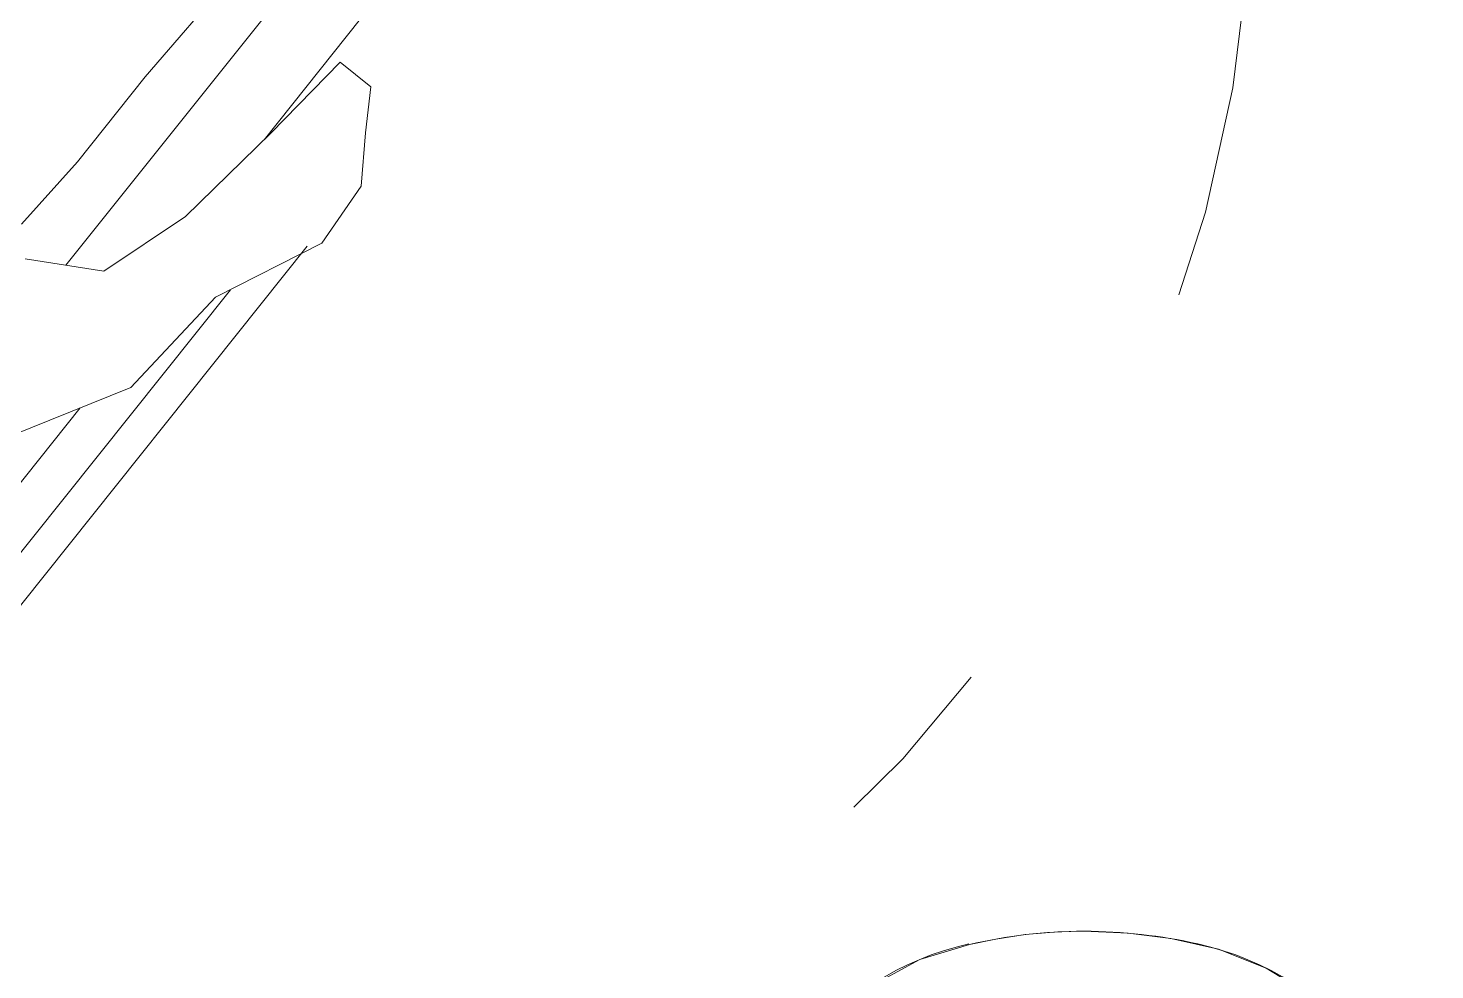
# Model space of a CAD drawing. Extents: x -14.2 to 52.3, y 2.5 to 90.9.
# Drawn here: x 41.526 to 42.33, y 17.278 to 17.816 of the extents above; entities that cross this region are included whole.
import ezdxf

# ---------------------------------------------------------------- set-up
doc = ezdxf.new("R2010")
doc.units = 0
doc.linetypes.add('limpo_PINI-PSG-PE-0102-LAZ-R00$0$IMPORT-IMPORT-DASHDOT', pattern=[1, 0.5, -0.25, 0, -0.25])
doc.layers.add('limpo_PINI-PSG-PE-0102-LAZ-R00$0$0-16', color=7, linetype='limpo_PINI-PSG-PE-0102-LAZ-R00$0$IMPORT-IMPORT-DASHDOT', lineweight=5, true_color=0x999999)
doc.layers.add('limpo_PINI-PSG-PE-0102-LAZ-R00$0$0-8', color=7, linetype='Continuous', lineweight=5, true_color=0x999999)
doc.layers.add('limpo_PINI-PSG-PE-0102-LAZ-R00$0$0-20', color=7, linetype='Continuous', lineweight=5)
doc.layers.add('limpo_PINI-PSG-PE-0102-LAZ-R00$0$XR_ARQT', color=7, linetype='Continuous')
doc.layers.add('XR_ARQT', color=7, linetype='Continuous')

# ---------------------------------------------------------------- blocks, each defined once
blk = doc.blocks.new('limpo_PINI-PSG-PE-0102-LAZ-R00$0$LAZ GERAL - PNE_dwg-25011385-009 - PRE - PAV_ LAZER - GERAL')
at = {"layer": 'limpo_PINI-PSG-PE-0102-LAZ-R00$0$0-16'}
blk.add_ellipse((19.84749, -6.92302), major_axis=(-0.17232, 0.72994), ratio=1, dxfattribs=at)
at = {"layer": 'limpo_PINI-PSG-PE-0102-LAZ-R00$0$0-20', "flags": 128}
blk.add_lwpolyline([(20.37605, -7.5641), (20.40823, -7.54658), (20.43666, -7.53812), (20.4516, -7.53497), (20.46845, -7.53245), (20.48696, -7.53088), (20.50181, -7.5305), (20.52732, -7.5316), (20.5517, -7.53472), (20.57888, -7.5408), (20.60619, -7.55157), (20.63148, -7.56694)], dxfattribs=at)
at = {"layer": 'limpo_PINI-PSG-PE-0102-LAZ-R00$0$0-8'}
for p, q in [((19.73828, -7.53953), (20.05799, -7.13897)), ((19.70414, -7.55226), (20.01418, -7.16381)), ((19.6846, -7.53666), (19.92825, -7.23139))]:
    blk.add_line(p, q, dxfattribs=at)
at = {"layer": 'limpo_PINI-PSG-PE-0102-LAZ-R00$0$0-8', "flags": 128}
for points in [[(19.828, -6.92525), (19.90851, -6.85603), (19.99343, -6.80838), (20.02643, -6.7806), (20.08006, -6.70437), (20.17421, -6.63161), (20.20411, -6.59415), (20.23487, -6.54656), (20.26259, -6.52539), (20.30044, -6.50509), (20.31586, -6.51741), (20.32383, -6.55262), (20.25744, -6.64032), (20.22137, -6.67647), (20.22446, -6.68615), (20.18005, -6.73728), (20.13476, -6.79853), (20.11807, -6.82849), (20.08331, -6.85847), (20.06445, -6.92278), (20.01521, -6.98448), (19.96552, -7.04222), (19.92682, -7.0907), (19.89472, -7.1264)], [(19.89694, -7.14621), (19.94186, -7.15321), (19.9885, -7.12189), (20.03732, -7.07428), (20.07691, -7.03373), (20.09454, -7.0478), (20.09148, -7.07422), (20.08887, -7.10461), (20.06646, -7.13722), (20.00573, -7.16811), (19.95735, -7.21968), (19.88825, -7.2475)], [(20.03344, -7.07807), (20.09674, -6.99877), (20.06254, -6.97147), (19.92019, -7.14983)]]:
    blk.add_lwpolyline(points, dxfattribs=at)
at = {"layer": 'limpo_PINI-PSG-PE-0102-LAZ-R00$0$0-8'}
for points in [[(20.43666, -7.53812), (20.45782, -7.53304), (20.47941, -7.5305), (20.50185, -7.5305)], [(20.56704, -7.5377), (20.64621, -7.55548), (20.70251, -7.62575), (20.70251, -7.70661)]]:
    blk.add_open_spline(points, degree=3, dxfattribs=at)
for points in [[(20.50185, -7.5305), (20.50185, -7.5305), (20.52429, -7.5305), (20.54588, -7.53304), (20.56704, -7.5377)], [(20.30119, -7.70661), (20.30119, -7.70661), (20.30119, -7.62575), (20.35749, -7.55548), (20.43623, -7.5377)]]:
    blk.add_open_spline(points, degree=3, knots=[0.3333333, 0.3333333, 0.3333333, 0.3333333, 0.3333333, 1, 1, 1, 1], dxfattribs=at)
blk = doc.blocks.new('limpo_PINI-PSG-PE-0102-LAZ-R00')
at = {"layer": 'limpo_PINI-PSG-PE-0102-LAZ-R00$0$XR_ARQT'}
blk.add_blockref('limpo_PINI-PSG-PE-0102-LAZ-R00$0$LAZ GERAL - PNE_dwg-25011385-009 - PRE - PAV_ LAZER - GERAL', (21.66891, 24.81343), dxfattribs=at)

msp = doc.modelspace()

# ---------------------------------------------------------------- block references
at = {"layer": 'XR_ARQT'}
msp.add_blockref('limpo_PINI-PSG-PE-0102-LAZ-R00', (-0.04177, 0.01702), dxfattribs=at)

doc.saveas('drawing.dxf')
